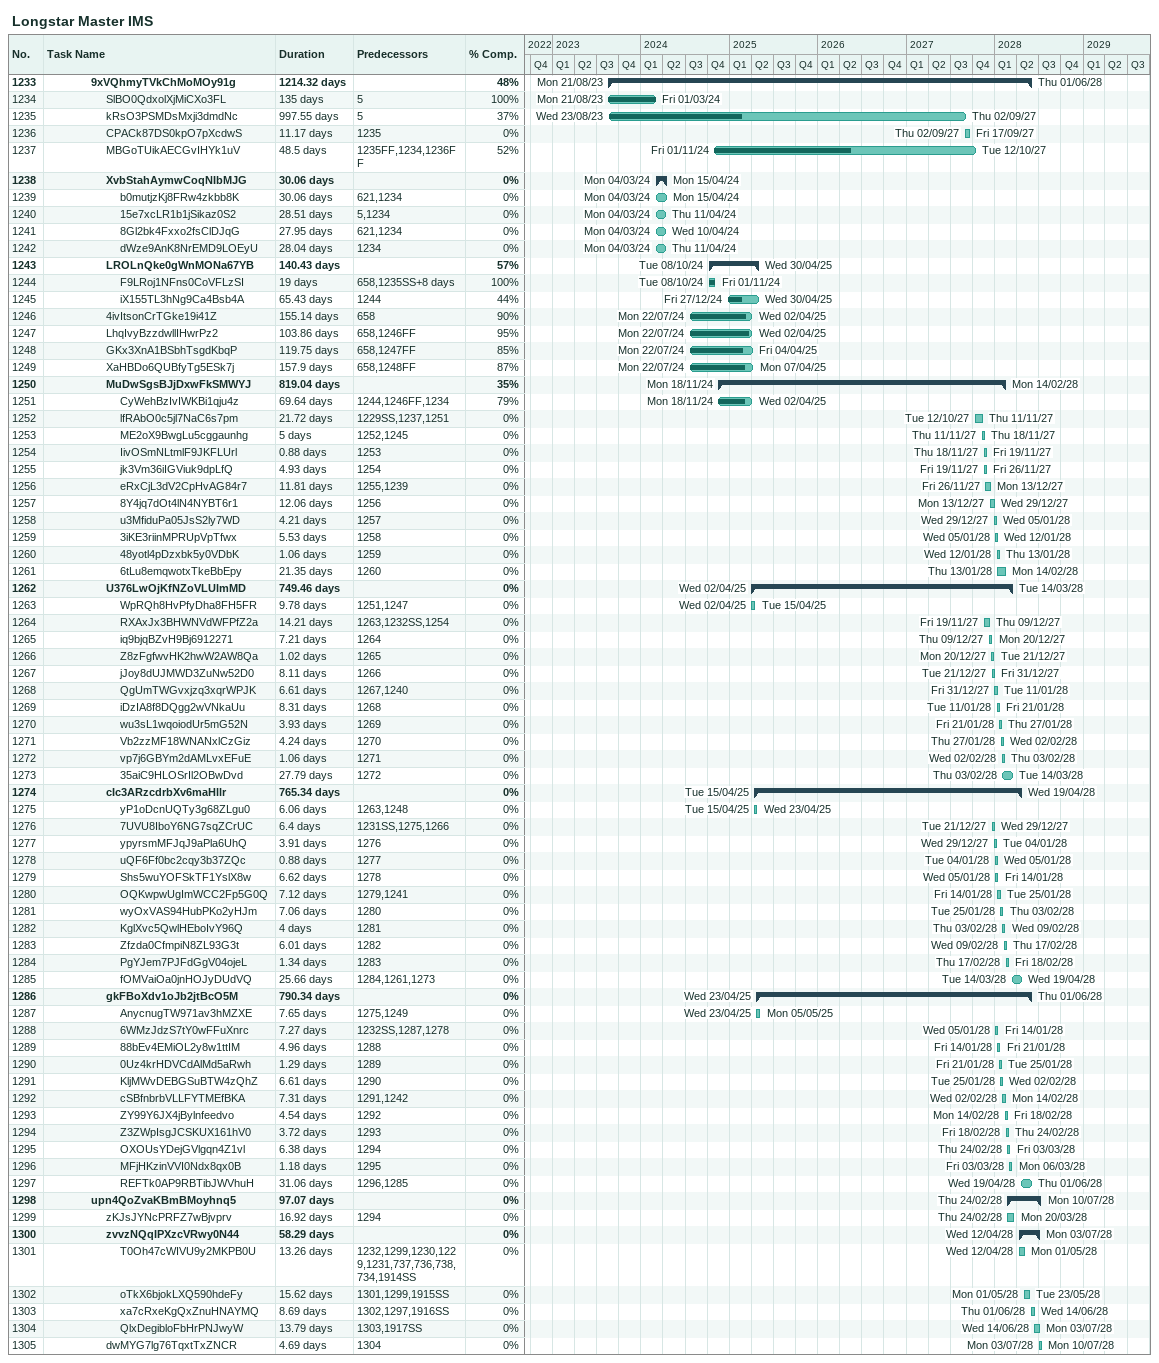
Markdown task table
Longstar Master IMS

| ID | Level | Task | Duration | Start | Finish | Predecessors | % complete |
|---|---|---|---|---|---|---|---|
| 1233 | 4 | **9xVQhmyTVkChMoMOy91g** | 1214.32d | 2023-08-21 | 2028-06-01 |  | 48 |
| 1234 | 5 | SlBO0QdxolXjMiCXo3FL | 135d | 2023-08-21 | 2024-03-01 | 5 | 100 |
| 1235 | 5 | kRsO3PSMDsMxji3dmdNc | 997.55d | 2023-08-23 | 2027-09-02 | 5 | 37 |
| 1236 | 5 | CPACk87DS0kpO7pXcdwS | 11.17d | 2027-09-02 | 2027-09-17 | 1235 | 0 |
| 1237 | 5 | MBGoTUikAECGvIHYk1uV | 48.5d | 2024-11-01 | 2027-10-12 | 1235FF, 1234, 1236FF | 52 |
| 1238 | 5 | **XvbStahAymwCoqNIbMJG** | 30.06d | 2024-03-04 | 2024-04-15 |  | 0 |
| 1239 | 6 | b0mutjzKj8FRw4zkbb8K | 30.06d | 2024-03-04 | 2024-04-15 | 621, 1234 | 0 |
| 1240 | 6 | 15e7xcLR1b1jSikaz0S2 | 28.51d | 2024-03-04 | 2024-04-11 | 5, 1234 | 0 |
| 1241 | 6 | 8Gl2bk4Fxxo2fsClDJqG | 27.95d | 2024-03-04 | 2024-04-10 | 621, 1234 | 0 |
| 1242 | 6 | dWze9AnK8NrEMD9LOEyU | 28.04d | 2024-03-04 | 2024-04-11 | 1234 | 0 |
| 1243 | 5 | **LROLnQke0gWnMONa67YB** | 140.43d | 2024-10-08 | 2025-04-30 |  | 57 |
| 1244 | 6 | F9LRoj1NFns0CoVFLzSI | 19d | 2024-10-08 | 2024-11-01 | 658, 1235SS+8d | 100 |
| 1245 | 6 | iX155TL3hNg9Ca4Bsb4A | 65.43d | 2024-12-27 | 2025-04-30 | 1244 | 44 |
| 1246 | 5 | 4ivItsonCrTGke19i41Z | 155.14d | 2024-07-22 | 2025-04-02 | 658 | 90 |
| 1247 | 5 | LhqIvyBzzdwllIHwrPz2 | 103.86d | 2024-07-22 | 2025-04-02 | 658, 1246FF | 95 |
| 1248 | 5 | GKx3XnA1BSbhTsgdKbqP | 119.75d | 2024-07-22 | 2025-04-04 | 658, 1247FF | 85 |
| 1249 | 5 | XaHBDo6QUBfyTg5ESk7j | 157.9d | 2024-07-22 | 2025-04-07 | 658, 1248FF | 87 |
| 1250 | 5 | **MuDwSgsBJjDxwFkSMWYJ** | 819.04d | 2024-11-18 | 2028-02-14 |  | 35 |
| 1251 | 6 | CyWehBzIvIWKBi1qju4z | 69.64d | 2024-11-18 | 2025-04-02 | 1244, 1246FF, 1234 | 79 |
| 1252 | 6 | lfRAbO0c5jl7NaC6s7pm | 21.72d | 2027-10-12 | 2027-11-11 | 1229SS, 1237, 1251 | 0 |
| 1253 | 6 | ME2oX9BwgLu5cggaunhg | 5d | 2027-11-11 | 2027-11-18 | 1252, 1245 | 0 |
| 1254 | 6 | IivOSmNLtmlF9JKFLUrl | 0.88d | 2027-11-18 | 2027-11-19 | 1253 | 0 |
| 1255 | 6 | jk3Vm36iIGViuk9dpLfQ | 4.93d | 2027-11-19 | 2027-11-26 | 1254 | 0 |
| 1256 | 6 | eRxCjL3dV2CpHvAG84r7 | 11.81d | 2027-11-26 | 2027-12-13 | 1255, 1239 | 0 |
| 1257 | 6 | 8Y4jq7dOt4lN4NYBT6r1 | 12.06d | 2027-12-13 | 2027-12-29 | 1256 | 0 |
| 1258 | 6 | u3MfiduPa05JsS2ly7WD | 4.21d | 2027-12-29 | 2028-01-05 | 1257 | 0 |
| 1259 | 6 | 3iKE3riinMPRUpVpTfwx | 5.53d | 2028-01-05 | 2028-01-12 | 1258 | 0 |
| 1260 | 6 | 48yotl4pDzxbk5y0VDbK | 1.06d | 2028-01-12 | 2028-01-13 | 1259 | 0 |
| 1261 | 6 | 6tLu8emqwotxTkeBbEpy | 21.35d | 2028-01-13 | 2028-02-14 | 1260 | 0 |
| 1262 | 5 | **U376LwOjKfNZoVLUlmMD** | 749.46d | 2025-04-02 | 2028-03-14 |  | 0 |
| 1263 | 6 | WpRQh8HvPfyDha8FH5FR | 9.78d | 2025-04-02 | 2025-04-15 | 1251, 1247 | 0 |
| 1264 | 6 | RXAxJx3BHWNVdWFPfZ2a | 14.21d | 2027-11-19 | 2027-12-09 | 1263, 1232SS, 1254 | 0 |
| 1265 | 6 | iq9bjqBZvH9Bj6912271 | 7.21d | 2027-12-09 | 2027-12-20 | 1264 | 0 |
| 1266 | 6 | Z8zFgfwvHK2hwW2AW8Qa | 1.02d | 2027-12-20 | 2027-12-21 | 1265 | 0 |
| 1267 | 6 | jJoy8dUJMWD3ZuNw52D0 | 8.11d | 2027-12-21 | 2027-12-31 | 1266 | 0 |
| 1268 | 6 | QgUmTWGvxjzq3xqrWPJK | 6.61d | 2027-12-31 | 2028-01-11 | 1267, 1240 | 0 |
| 1269 | 6 | iDzIA8f8DQgg2wVNkaUu | 8.31d | 2028-01-11 | 2028-01-21 | 1268 | 0 |
| 1270 | 6 | wu3sL1wqoiodUr5mG52N | 3.93d | 2028-01-21 | 2028-01-27 | 1269 | 0 |
| 1271 | 6 | Vb2zzMF18WNANxlCzGiz | 4.24d | 2028-01-27 | 2028-02-02 | 1270 | 0 |
| 1272 | 6 | vp7j6GBYm2dAMLvxEFuE | 1.06d | 2028-02-02 | 2028-02-03 | 1271 | 0 |
| 1273 | 6 | 35aiC9HLOSrIl2OBwDvd | 27.79d | 2028-02-03 | 2028-03-14 | 1272 | 0 |
| 1274 | 5 | **cIc3ARzcdrbXv6maHllr** | 765.34d | 2025-04-15 | 2028-04-19 |  | 0 |
| 1275 | 6 | yP1oDcnUQTy3g68ZLgu0 | 6.06d | 2025-04-15 | 2025-04-23 | 1263, 1248 | 0 |
| 1276 | 6 | 7UVU8IboY6NG7sqZCrUC | 6.4d | 2027-12-21 | 2027-12-29 | 1231SS, 1275, 1266 | 0 |
| 1277 | 6 | ypyrsmMFJqJ9aPla6UhQ | 3.91d | 2027-12-29 | 2028-01-04 | 1276 | 0 |
| 1278 | 6 | uQF6Ff0bc2cqy3b37ZQc | 0.88d | 2028-01-04 | 2028-01-05 | 1277 | 0 |
| 1279 | 6 | Shs5wuYOFSkTF1YslX8w | 6.62d | 2028-01-05 | 2028-01-14 | 1278 | 0 |
| 1280 | 6 | OQKwpwUgImWCC2Fp5G0Q | 7.12d | 2028-01-14 | 2028-01-25 | 1279, 1241 | 0 |
| 1281 | 6 | wyOxVAS94HubPKo2yHJm | 7.06d | 2028-01-25 | 2028-02-03 | 1280 | 0 |
| 1282 | 6 | KglXvc5QwlHEboIvY96Q | 4d | 2028-02-03 | 2028-02-09 | 1281 | 0 |
| 1283 | 6 | Zfzda0CfmpiN8ZL93G3t | 6.01d | 2028-02-09 | 2028-02-17 | 1282 | 0 |
| 1284 | 6 | PgYJem7PJFdGgV04ojeL | 1.34d | 2028-02-17 | 2028-02-18 | 1283 | 0 |
| 1285 | 6 | fOMVaiOa0jnHOJyDUdVQ | 25.66d | 2028-03-14 | 2028-04-19 | 1284, 1261, 1273 | 0 |
| 1286 | 5 | **gkFBoXdv1oJb2jtBcO5M** | 790.34d | 2025-04-23 | 2028-06-01 |  | 0 |
| 1287 | 6 | AnycnugTW971av3hMZXE | 7.65d | 2025-04-23 | 2025-05-05 | 1275, 1249 | 0 |
| 1288 | 6 | 6WMzJdzS7tY0wFFuXnrc | 7.27d | 2028-01-05 | 2028-01-14 | 1232SS, 1287, 1278 | 0 |
| 1289 | 6 | 88bEv4EMiOL2y8w1ttIM | 4.96d | 2028-01-14 | 2028-01-21 | 1288 | 0 |
| 1290 | 6 | 0Uz4krHDVCdAlMd5aRwh | 1.29d | 2028-01-21 | 2028-01-25 | 1289 | 0 |
| 1291 | 6 | KljMWvDEBGSuBTW4zQhZ | 6.61d | 2028-01-25 | 2028-02-02 | 1290 | 0 |
| 1292 | 6 | cSBfnbrbVLLFYTMEfBKA | 7.31d | 2028-02-02 | 2028-02-14 | 1291, 1242 | 0 |
| 1293 | 6 | ZY99Y6JX4jBylnfeedvo | 4.54d | 2028-02-14 | 2028-02-18 | 1292 | 0 |
| 1294 | 6 | Z3ZWpIsgJCSKUX161hV0 | 3.72d | 2028-02-18 | 2028-02-24 | 1293 | 0 |
| 1295 | 6 | OXOUsYDejGVlgqn4Z1vl | 6.38d | 2028-02-24 | 2028-03-03 | 1294 | 0 |
| 1296 | 6 | MFjHKzinVVI0Ndx8qx0B | 1.18d | 2028-03-03 | 2028-03-06 | 1295 | 0 |
| 1297 | 6 | REFTk0AP9RBTibJWVhuH | 31.06d | 2028-04-19 | 2028-06-01 | 1296, 1285 | 0 |
| 1298 | 4 | **upn4QoZvaKBmBMoyhnq5** | 97.07d | 2028-02-24 | 2028-07-10 |  | 0 |
| 1299 | 5 | zKJsJYNcPRFZ7wBjvprv | 16.92d | 2028-02-24 | 2028-03-20 | 1294 | 0 |
| 1300 | 5 | **zvvzNQqIPXzcVRwy0N44** | 58.29d | 2028-04-12 | 2028-07-03 |  | 0 |
| 1301 | 6 | T0Oh47cWIVU9y2MKPB0U | 13.26d | 2028-04-12 | 2028-05-01 | 1232, 1299, 1230, 1229, 1231, 737, 736, 738, 734, 1914SS | 0 |
| 1302 | 6 | oTkX6bjokLXQ590hdeFy | 15.62d | 2028-05-01 | 2028-05-23 | 1301, 1299, 1915SS | 0 |
| 1303 | 6 | xa7cRxeKgQxZnuHNAYMQ | 8.69d | 2028-06-01 | 2028-06-14 | 1302, 1297, 1916SS | 0 |
| 1304 | 6 | QlxDegibloFbHrPNJwyW | 13.79d | 2028-06-14 | 2028-07-03 | 1303, 1917SS | 0 |
| 1305 | 5 | dwMYG7lg76TqxtTxZNCR | 4.69d | 2028-07-03 | 2028-07-10 | 1304 | 0 |
